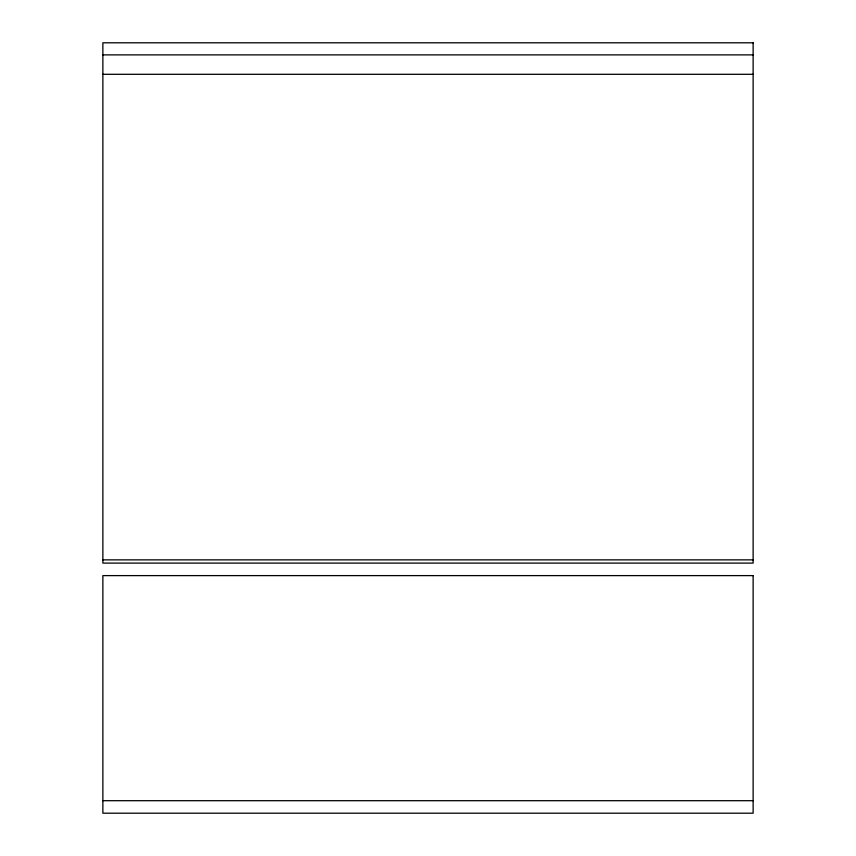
<?xml version="1.0" encoding="UTF-8"?>
<svg xmlns="http://www.w3.org/2000/svg" width="856" height="856" viewBox="0 0 856 856"><rect width="100%" height="100%" fill="white"/><g stroke="black" fill="none" stroke-linecap="round" stroke-linejoin="round"><path stroke-width="1.28" d="M102.87 54.88L753.13 54.88M102.87 74.301L753.13 74.301M102.87 559.867L753.13 559.867M102.87 800.692L753.13 800.692M753.13 42.8L102.87 42.8L102.87 563.098L753.13 563.098L753.13 42.8M753.13 575.607L102.87 575.607L102.87 813.2L753.13 813.2L753.13 575.607"/></g></svg>
